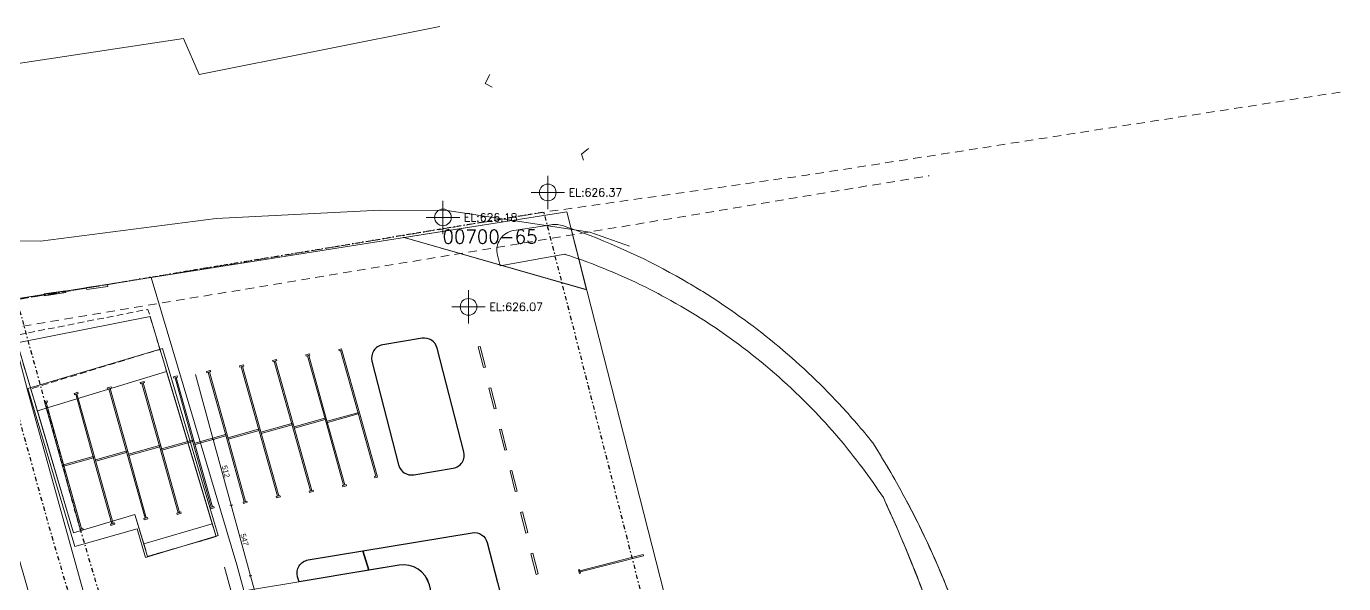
# Model space of a CAD drawing. Header units: metres. Extents: x 7516628 to 7516777, y 4692096 to 4692450.
# Drawn here: x 7516677.8 to 7516776.6, y 4692408 to 4692449.8 of the extents above; entities that cross this region are included whole.
import ezdxf

# ---------------------------------------------------------------- set-up
doc = ezdxf.new("R2010")
doc.units = ezdxf.units.M
for name, pattern in [('DASHED', [0.75, 0.5, -0.25]), ('Dashed Long', [1058.333302, 634.99999, -423.333311]), ('Dot & Dashed', [670.277762, 317.5, -176.388889, 0, -176.388874])]:
    doc.linetypes.add(name, pattern=pattern)
for name, color, linetype, lineweight in [('asfalt', 251, 'Continuous', 0), ('dtm label', 1, 'Continuous', 0), ('kati 0', 1, 'Continuous', 0), ('kati 1', 5, 'Continuous', 0), ('kati 1 terasat', 214, 'DASHED', 0), ('kati 3', 177, 'Continuous', 0), ('kati 3 terasa', 215, 'DASHED', 0), ('muri', 36, 'Continuous', 0), ('Ndarjet', 1, 'Continuous', 0), ('New_Dimensioning - General', 7, 'Continuous', 0), ('New_Dimensioning - General_Pen_No__1', 7, 'Continuous', 0), ('New_Dimensioning - General_Pen_No__142', 8, 'Continuous', 0), ('New_Dimensioning - General_Pen_No__161', 251, 'Continuous', 0), ('New_Drawing & Figure_Pen_No__164', 30, 'Continuous', 0), ('New_Drawing & Figure_Pen_No__44', 104, 'Continuous', 0), ('New_Drawing & Figure_Pen_No__58', 12, 'Continuous', 0), ('New_Drawing & Figure_Pen_No__75', 6, 'Continuous', 0), ('New_Structural - Bearing', 7, 'Continuous', 0), ('New_Structural - Bearing_Pen_No__1', 7, 'Continuous', 0), ('New_Structural - Bearing_Pen_No__150', 58, 'Continuous', 0), ('New_Structural - Bearing_Pen_No__184', 254, 'Continuous', 0), ('niveleta lartesite', 5, 'Continuous', 0), ('nr parcela', 7, 'Continuous', 0), ('parc-net-v2', 1, 'Continuous', 0), ('Parcela Baze', 7, 'Continuous', 0), ('projekt', 7, 'Continuous', 0), ('streha', 233, 'Continuous', 0)]:
    doc.layers.add(name, color=color, linetype=linetype, lineweight=lineweight)
doc.styles.add('GENERATED_STYLE_1', font='arial.ttf')
doc.styles.get("Standard").update_dxf_attribs({"font": 'simplex.shx'})
doc.dimstyles.new('GENERATED_STYLE__1', dxfattribs={"dimtxt": 400, "dimasz": 95, "dimexe": 0.18, "dimexo": 100000, "dimgap": 0, "dimtad": 1, "dimdec": 0, "dimlfac": 0.1, "dimzin": 0, "dimdsep": 46, "dimtxsty": 'GENERATED_STYLE_1', "dimblk": 'ARROWHEAD_2', "dimblk1": 'ARROWHEAD_2', "dimblk2": 'ARROWHEAD_2', "dimcen": 0.09, "dimclrd": 251, "dimclre": 251, "dimclrt": 7, "dimadec": 0, "dimazin": 0, "dimtfac": 1, "dimtdec": 4, "dimtmove": 0, "dimatfit": 3, "dimfxl": 1, "dimtolj": 1, "dimtzin": 0, "dimarcsym": 0})

# ---------------------------------------------------------------- blocks, each defined once
blk = doc.blocks.new('Slab_35', base_point=(-22076, 78576))
at = {"layer": 'New_Structural - Bearing_Pen_No__184', "color": 254, "linetype": 'Continuous', "lineweight": 0, "flags": 128}
blk.add_lwpolyline([(-22076, 78576), (-46304, 74555), (-45595, 72138), (-25760, 75431), (-17612, 45683), (-7877, 10142), (-11542, 9138), (-8829, -768), (-6017, -26230), (-4312, -41660), (379, -96771), (-19549, -98468), (-19555, -98392), (-19753, -98424), (-19722, -98794), (405, -97073), (412, -97157), (8023, -96506), (0, 0), (-2953, 11491), (-19643, 76446), (-19812, 77101, 0.388951)], format="xyb", close=True, dxfattribs=at)
blk = doc.blocks.new('Slab_346', base_point=(-3773, 79277))
at = {"layer": 'New_Structural - Bearing_Pen_No__1', "color": 7, "linetype": 'Continuous', "lineweight": 13, "flags": 128}
blk.add_lwpolyline([(-3773, 79277), (-8501, 78062), (-8526, 78159), (-3797, 79374)], close=True, dxfattribs=at)
blk = doc.blocks.new('Slab_347', base_point=(-8551, 78255))
at = {"layer": 'New_Structural - Bearing_Pen_No__1', "color": 7, "linetype": 'Continuous', "lineweight": 13, "flags": 128}
blk.add_lwpolyline([(-8551, 78255), (-8477, 77965), (-8573, 77940), (-8648, 78231)], close=True, dxfattribs=at)
blk = doc.blocks.new('Slab_348', base_point=(-47215, 86042))
at = {"layer": 'New_Structural - Bearing_Pen_No__1', "color": 7, "linetype": 'Continuous', "lineweight": 13, "flags": 128}
blk.add_lwpolyline([(-47215, 86042), (-48535, 90761), (-48631, 90734), (-47311, 86015)], close=True, dxfattribs=at)
blk = doc.blocks.new('Slab_349', base_point=(-48631, 90734))
at = {"layer": 'New_Structural - Bearing_Pen_No__1', "color": 7, "linetype": 'Continuous', "lineweight": 13, "flags": 128}
blk.add_lwpolyline([(-48631, 90734), (-48439, 90788), (-48466, 90884), (-48658, 90830)], close=True, dxfattribs=at)
blk = doc.blocks.new('Slab_350', base_point=(-45000, 86662))
at = {"layer": 'New_Structural - Bearing_Pen_No__1', "color": 7, "linetype": 'Continuous', "lineweight": 13, "flags": 128}
blk.add_lwpolyline([(-45000, 86662), (-46320, 91381), (-46224, 91408), (-44904, 86689)], close=True, dxfattribs=at)
blk = doc.blocks.new('Slab_351', base_point=(-46127, 91435))
at = {"layer": 'New_Structural - Bearing_Pen_No__1', "color": 7, "linetype": 'Continuous', "lineweight": 13, "flags": 128}
blk.add_lwpolyline([(-46127, 91435), (-46416, 91354), (-46443, 91450), (-46154, 91531)], close=True, dxfattribs=at)
blk = doc.blocks.new('Slab_352', base_point=(-42519, 87074))
at = {"layer": 'New_Structural - Bearing_Pen_No__1', "color": 7, "linetype": 'Continuous', "lineweight": 13, "flags": 128}
blk.add_lwpolyline([(-42519, 87074), (-43839, 91792), (-43743, 91819), (-42423, 87101)], close=True, dxfattribs=at)
blk = doc.blocks.new('Slab_353', base_point=(-43647, 91846))
at = {"layer": 'New_Structural - Bearing_Pen_No__1', "color": 7, "linetype": 'Continuous', "lineweight": 13, "flags": 128}
blk.add_lwpolyline([(-43647, 91846), (-43936, 91765), (-43963, 91862), (-43674, 91943)], close=True, dxfattribs=at)
blk = doc.blocks.new('Slab_354', base_point=(-40038, 87485))
at = {"layer": 'New_Structural - Bearing_Pen_No__1', "color": 7, "linetype": 'Continuous', "lineweight": 13, "flags": 128}
blk.add_lwpolyline([(-40038, 87485), (-41358, 92204), (-41262, 92231), (-39942, 87512)], close=True, dxfattribs=at)
blk = doc.blocks.new('Slab_355', base_point=(-41166, 92258))
at = {"layer": 'New_Structural - Bearing_Pen_No__1', "color": 7, "linetype": 'Continuous', "lineweight": 13, "flags": 128}
blk.add_lwpolyline([(-41166, 92258), (-41455, 92177), (-41482, 92274), (-41193, 92354)], close=True, dxfattribs=at)
blk = doc.blocks.new('Slab_356', base_point=(-37558, 87897))
at = {"layer": 'New_Structural - Bearing_Pen_No__1', "color": 7, "linetype": 'Continuous', "lineweight": 13, "flags": 128}
blk.add_lwpolyline([(-37558, 87897), (-38878, 92616), (-38781, 92643), (-37461, 87924)], close=True, dxfattribs=at)
blk = doc.blocks.new('Slab_357', base_point=(-38685, 92670))
at = {"layer": 'New_Structural - Bearing_Pen_No__1', "color": 7, "linetype": 'Continuous', "lineweight": 13, "flags": 128}
blk.add_lwpolyline([(-38685, 92670), (-38974, 92589), (-39001, 92685), (-38712, 92766)], close=True, dxfattribs=at)
blk = doc.blocks.new('Slab_358', base_point=(-35077, 88309))
at = {"layer": 'New_Structural - Bearing_Pen_No__1', "color": 7, "linetype": 'Continuous', "lineweight": 13, "flags": 128}
blk.add_lwpolyline([(-35077, 88309), (-36397, 93028), (-36301, 93055), (-34980, 88336)], close=True, dxfattribs=at)
blk = doc.blocks.new('Slab_359', base_point=(-36204, 93082))
at = {"layer": 'New_Structural - Bearing_Pen_No__1', "color": 7, "linetype": 'Continuous', "lineweight": 13, "flags": 128}
blk.add_lwpolyline([(-36204, 93082), (-36493, 93001), (-36520, 93097), (-36231, 93178)], close=True, dxfattribs=at)
blk = doc.blocks.new('Slab_360', base_point=(-32596, 88721))
at = {"layer": 'New_Structural - Bearing_Pen_No__1', "color": 7, "linetype": 'Continuous', "lineweight": 13, "flags": 128}
blk.add_lwpolyline([(-32596, 88721), (-33916, 93440), (-33820, 93467), (-32500, 88748)], close=True, dxfattribs=at)
blk = doc.blocks.new('Slab_361', base_point=(-33724, 93494))
at = {"layer": 'New_Structural - Bearing_Pen_No__1', "color": 7, "linetype": 'Continuous', "lineweight": 13, "flags": 128}
blk.add_lwpolyline([(-33724, 93494), (-34012, 93413), (-34039, 93509), (-33750, 93590)], close=True, dxfattribs=at)
blk = doc.blocks.new('Slab_362', base_point=(-30115, 89133))
at = {"layer": 'New_Structural - Bearing_Pen_No__1', "color": 7, "linetype": 'Continuous', "lineweight": 13, "flags": 128}
blk.add_lwpolyline([(-30115, 89133), (-31435, 93851), (-31339, 93878), (-30019, 89160)], close=True, dxfattribs=at)
blk = doc.blocks.new('Slab_363', base_point=(-31243, 93905))
at = {"layer": 'New_Structural - Bearing_Pen_No__1', "color": 7, "linetype": 'Continuous', "lineweight": 13, "flags": 128}
blk.add_lwpolyline([(-31243, 93905), (-31532, 93825), (-31559, 93921), (-31270, 94002)], close=True, dxfattribs=at)
blk = doc.blocks.new('Slab_364', base_point=(-27634, 89544))
at = {"layer": 'New_Structural - Bearing_Pen_No__1', "color": 7, "linetype": 'Continuous', "lineweight": 13, "flags": 128}
blk.add_lwpolyline([(-27634, 89544), (-28955, 94263), (-28858, 94290), (-27538, 89571)], close=True, dxfattribs=at)
blk = doc.blocks.new('Slab_365', base_point=(-28762, 94317))
at = {"layer": 'New_Structural - Bearing_Pen_No__1', "color": 7, "linetype": 'Continuous', "lineweight": 13, "flags": 128}
blk.add_lwpolyline([(-28762, 94317), (-29051, 94236), (-29078, 94333), (-28789, 94413)], close=True, dxfattribs=at)
blk = doc.blocks.new('Slab_366', base_point=(-25154, 89956))
at = {"layer": 'New_Structural - Bearing_Pen_No__1', "color": 7, "linetype": 'Continuous', "lineweight": 13, "flags": 128}
blk.add_lwpolyline([(-25154, 89956), (-26474, 94675), (-26377, 94702), (-25057, 89983)], close=True, dxfattribs=at)
blk = doc.blocks.new('Slab_367', base_point=(-26377, 94702))
at = {"layer": 'New_Structural - Bearing_Pen_No__1', "color": 7, "linetype": 'Continuous', "lineweight": 13, "flags": 128}
blk.add_lwpolyline([(-26377, 94702), (-26570, 94648), (-26597, 94744), (-26404, 94798)], close=True, dxfattribs=at)
blk = doc.blocks.new('Slab_368', base_point=(-47215, 86042))
at = {"layer": 'New_Structural - Bearing_Pen_No__1', "color": 7, "linetype": 'Continuous', "lineweight": 13, "flags": 128}
blk.add_lwpolyline([(-47215, 86042), (-45895, 81323), (-45991, 81296), (-47311, 86015)], close=True, dxfattribs=at)
blk = doc.blocks.new('Slab_369', base_point=(-45991, 81296))
at = {"layer": 'New_Structural - Bearing_Pen_No__1', "color": 7, "linetype": 'Continuous', "lineweight": 13, "flags": 128}
blk.add_lwpolyline([(-45991, 81296), (-45798, 81350), (-45772, 81254), (-45964, 81200)], close=True, dxfattribs=at)
blk = doc.blocks.new('Slab_370', base_point=(-45000, 86662))
at = {"layer": 'New_Structural - Bearing_Pen_No__1', "color": 7, "linetype": 'Continuous', "lineweight": 13, "flags": 128}
blk.add_lwpolyline([(-45000, 86662), (-43607, 81681), (-43510, 81708), (-44904, 86689)], close=True, dxfattribs=at)
blk = doc.blocks.new('Slab_371', base_point=(-43414, 81735))
at = {"layer": 'New_Structural - Bearing_Pen_No__1', "color": 7, "linetype": 'Continuous', "lineweight": 13, "flags": 128}
blk.add_lwpolyline([(-43414, 81735), (-43703, 81654), (-43676, 81558), (-43387, 81639)], close=True, dxfattribs=at)
blk = doc.blocks.new('Slab_372', base_point=(-42519, 87074))
at = {"layer": 'New_Structural - Bearing_Pen_No__1', "color": 7, "linetype": 'Continuous', "lineweight": 13, "flags": 128}
blk.add_lwpolyline([(-42519, 87074), (-41126, 82093), (-41030, 82120), (-42423, 87101)], close=True, dxfattribs=at)
blk = doc.blocks.new('Slab_373', base_point=(-40933, 82147))
at = {"layer": 'New_Structural - Bearing_Pen_No__1', "color": 7, "linetype": 'Continuous', "lineweight": 13, "flags": 128}
blk.add_lwpolyline([(-40933, 82147), (-41222, 82066), (-41195, 81970), (-40906, 82051)], close=True, dxfattribs=at)
blk = doc.blocks.new('Slab_374', base_point=(-40038, 87485))
at = {"layer": 'New_Structural - Bearing_Pen_No__1', "color": 7, "linetype": 'Continuous', "lineweight": 13, "flags": 128}
blk.add_lwpolyline([(-40038, 87485), (-38645, 82505), (-38549, 82532), (-39942, 87512)], close=True, dxfattribs=at)
blk = doc.blocks.new('Slab_375', base_point=(-38452, 82559))
at = {"layer": 'New_Structural - Bearing_Pen_No__1', "color": 7, "linetype": 'Continuous', "lineweight": 13, "flags": 128}
blk.add_lwpolyline([(-38452, 82559), (-38741, 82478), (-38714, 82382), (-38425, 82462)], close=True, dxfattribs=at)
blk = doc.blocks.new('Slab_376', base_point=(-37558, 87897))
at = {"layer": 'New_Structural - Bearing_Pen_No__1', "color": 7, "linetype": 'Continuous', "lineweight": 13, "flags": 128}
blk.add_lwpolyline([(-37558, 87897), (-36164, 82917), (-36068, 82944), (-37461, 87924)], close=True, dxfattribs=at)
blk = doc.blocks.new('Slab_377', base_point=(-35972, 82971))
at = {"layer": 'New_Structural - Bearing_Pen_No__1', "color": 7, "linetype": 'Continuous', "lineweight": 13, "flags": 128}
blk.add_lwpolyline([(-35972, 82971), (-36261, 82890), (-36234, 82793), (-35945, 82874)], close=True, dxfattribs=at)
blk = doc.blocks.new('Slab_378', base_point=(-35077, 88309))
at = {"layer": 'New_Structural - Bearing_Pen_No__1', "color": 7, "linetype": 'Continuous', "lineweight": 13, "flags": 128}
blk.add_lwpolyline([(-35077, 88309), (-33683, 83328), (-33587, 83355), (-34980, 88336)], close=True, dxfattribs=at)
blk = doc.blocks.new('Slab_379', base_point=(-33491, 83382))
at = {"layer": 'New_Structural - Bearing_Pen_No__1', "color": 7, "linetype": 'Continuous', "lineweight": 13, "flags": 128}
blk.add_lwpolyline([(-33491, 83382), (-33780, 83302), (-33753, 83205), (-33464, 83286)], close=True, dxfattribs=at)
blk = doc.blocks.new('Slab_380', base_point=(-32596, 88721))
at = {"layer": 'New_Structural - Bearing_Pen_No__1', "color": 7, "linetype": 'Continuous', "lineweight": 13, "flags": 128}
blk.add_lwpolyline([(-32596, 88721), (-31203, 83740), (-31106, 83767), (-32500, 88748)], close=True, dxfattribs=at)
blk = doc.blocks.new('Slab_381', base_point=(-31010, 83794))
at = {"layer": 'New_Structural - Bearing_Pen_No__1', "color": 7, "linetype": 'Continuous', "lineweight": 13, "flags": 128}
blk.add_lwpolyline([(-31010, 83794), (-31299, 83713), (-31272, 83617), (-30983, 83698)], close=True, dxfattribs=at)
blk = doc.blocks.new('Slab_382', base_point=(-30115, 89133))
at = {"layer": 'New_Structural - Bearing_Pen_No__1', "color": 7, "linetype": 'Continuous', "lineweight": 13, "flags": 128}
blk.add_lwpolyline([(-30115, 89133), (-28722, 84152), (-28626, 84179), (-30019, 89160)], close=True, dxfattribs=at)
blk = doc.blocks.new('Slab_383', base_point=(-28529, 84206))
at = {"layer": 'New_Structural - Bearing_Pen_No__1', "color": 7, "linetype": 'Continuous', "lineweight": 13, "flags": 128}
blk.add_lwpolyline([(-28529, 84206), (-28818, 84125), (-28791, 84029), (-28502, 84110)], close=True, dxfattribs=at)
blk = doc.blocks.new('Slab_384', base_point=(-27634, 89544))
at = {"layer": 'New_Structural - Bearing_Pen_No__1', "color": 7, "linetype": 'Continuous', "lineweight": 13, "flags": 128}
blk.add_lwpolyline([(-27634, 89544), (-26241, 84564), (-26145, 84591), (-27538, 89571)], close=True, dxfattribs=at)
blk = doc.blocks.new('Slab_385', base_point=(-26049, 84618))
at = {"layer": 'New_Structural - Bearing_Pen_No__1', "color": 7, "linetype": 'Continuous', "lineweight": 13, "flags": 128}
blk.add_lwpolyline([(-26049, 84618), (-26337, 84537), (-26310, 84441), (-26022, 84521)], close=True, dxfattribs=at)
blk = doc.blocks.new('Slab_386', base_point=(-25154, 89956))
at = {"layer": 'New_Structural - Bearing_Pen_No__1', "color": 7, "linetype": 'Continuous', "lineweight": 13, "flags": 128}
blk.add_lwpolyline([(-25154, 89956), (-23834, 85237), (-23737, 85264), (-25057, 89983)], close=True, dxfattribs=at)
blk = doc.blocks.new('Slab_387', base_point=(-23737, 85264))
at = {"layer": 'New_Structural - Bearing_Pen_No__1', "color": 7, "linetype": 'Continuous', "lineweight": 13, "flags": 128}
blk.add_lwpolyline([(-23737, 85264), (-23930, 85210), (-23903, 85114), (-23710, 85168)], close=True, dxfattribs=at)
blk = doc.blocks.new('Slab_388', base_point=(-25140, 89908))
at = {"layer": 'New_Structural - Bearing_Pen_No__1', "color": 7, "linetype": 'Continuous', "lineweight": 13, "flags": 128}
blk.add_lwpolyline([(-25140, 89908), (-27451, 89261), (-27478, 89358), (-25167, 90004)], close=True, dxfattribs=at)
blk = doc.blocks.new('Slab_389', base_point=(-27621, 89496))
at = {"layer": 'New_Structural - Bearing_Pen_No__1', "color": 7, "linetype": 'Continuous', "lineweight": 13, "flags": 128}
blk.add_lwpolyline([(-27621, 89496), (-29932, 88850), (-29959, 88946), (-27648, 89593)], close=True, dxfattribs=at)
blk = doc.blocks.new('Slab_390', base_point=(-30102, 89084))
at = {"layer": 'New_Structural - Bearing_Pen_No__1', "color": 7, "linetype": 'Continuous', "lineweight": 13, "flags": 128}
blk.add_lwpolyline([(-30102, 89084), (-32413, 88438), (-32440, 88534), (-30129, 89181)], close=True, dxfattribs=at)
blk = doc.blocks.new('Slab_391', base_point=(-32583, 88673))
at = {"layer": 'New_Structural - Bearing_Pen_No__1', "color": 7, "linetype": 'Continuous', "lineweight": 13, "flags": 128}
blk.add_lwpolyline([(-32583, 88673), (-34894, 88026), (-34921, 88122), (-32609, 88769)], close=True, dxfattribs=at)
blk = doc.blocks.new('Slab_392', base_point=(-35063, 88261))
at = {"layer": 'New_Structural - Bearing_Pen_No__1', "color": 7, "linetype": 'Continuous', "lineweight": 13, "flags": 128}
blk.add_lwpolyline([(-35063, 88261), (-37375, 87614), (-37402, 87711), (-35090, 88357)], close=True, dxfattribs=at)
blk = doc.blocks.new('Slab_393', base_point=(-37544, 87849))
at = {"layer": 'New_Structural - Bearing_Pen_No__1', "color": 7, "linetype": 'Continuous', "lineweight": 13, "flags": 128}
blk.add_lwpolyline([(-37544, 87849), (-39855, 87202), (-39882, 87299), (-37571, 87945)], close=True, dxfattribs=at)
blk = doc.blocks.new('Slab_394', base_point=(-40025, 87437))
at = {"layer": 'New_Structural - Bearing_Pen_No__1', "color": 7, "linetype": 'Continuous', "lineweight": 13, "flags": 128}
blk.add_lwpolyline([(-40025, 87437), (-42336, 86791), (-42363, 86887), (-40052, 87534)], close=True, dxfattribs=at)
blk = doc.blocks.new('Slab_395', base_point=(-42506, 87025))
at = {"layer": 'New_Structural - Bearing_Pen_No__1', "color": 7, "linetype": 'Continuous', "lineweight": 13, "flags": 128}
blk.add_lwpolyline([(-42506, 87025), (-44817, 86379), (-44844, 86475), (-42533, 87122)], close=True, dxfattribs=at)
blk = doc.blocks.new('Slab_396', base_point=(-44986, 86614))
at = {"layer": 'New_Structural - Bearing_Pen_No__1', "color": 7, "linetype": 'Continuous', "lineweight": 13, "flags": 128}
blk.add_lwpolyline([(-44986, 86614), (-47298, 85967), (-47325, 86063), (-45013, 86710)], close=True, dxfattribs=at)
blk = doc.blocks.new('Slab_398', base_point=(-13479, 103667))
at = {"layer": 'New_Structural - Bearing_Pen_No__184', "color": 254, "linetype": 'Continuous', "lineweight": 0, "flags": 128}
blk.add_lwpolyline([(-13479, 103667, 0.444215), (-14707, 101810), (-14506, 101027), (-9666, 101887, -0.000196), (-9632, 101876, -0.03788), (-3265, 99236, -0.007275), (-2091, 98620, -0.075919), (8864, 90301, -0.032047), (12647, 85861, -0.014935), (14210, 83634, -0.003892), (14874, 82176, -0.042266), (20580, 65779), (25579, 37511, 0.078755), (24210, 21575), (28816, -5980), (29782, -5819), (25246, 21319, -0.080284), (26691, 37555), (21655, 68683, 0.055454), (16448, 82437, 0.015954), (14397, 86151, 0.007004), (13422, 87739, 0.019059), (10918, 90642, 0.066254), (670, 99078, 0.006109), (-381, 99714, 0.043487), (-8265, 103474, 0.006935), (-9753, 104004, 0.120106), (-10697, 104088)], format="xyb", close=True, dxfattribs=at)
blk = doc.blocks.new('Slab_400', base_point=(-20987, 85346))
at = {"layer": 'New_Structural - Bearing_Pen_No__150', "color": 58, "linetype": 'Continuous', "lineweight": 25, "flags": 128}
blk.add_lwpolyline([(-20987, 85346), (-18035, 85836, 0.439936), (-17231, 87072), (-19229, 94849, 0.388951), (-20361, 95587), (-23313, 95097, 0.439936), (-24118, 93862), (-22120, 86084, 0.388951)], format="xyb", close=True, dxfattribs=at)
blk = doc.blocks.new('Slab_752', base_point=(-48655, 98772))
at = {"layer": 'New_Structural - Bearing_Pen_No__1', "color": 7, "linetype": 'Continuous', "lineweight": 13, "flags": 128}
blk.add_lwpolyline([(-48655, 98772), (-47072, 99004), (-47094, 99152), (-48677, 98921)], close=True, dxfattribs=at)
blk = doc.blocks.new('Slab_753', base_point=(-45489, 99235))
at = {"layer": 'New_Structural - Bearing_Pen_No__1', "color": 7, "linetype": 'Continuous', "lineweight": 13, "flags": 128}
blk.add_lwpolyline([(-45489, 99235), (-43906, 99466), (-43928, 99614), (-45511, 99383)], close=True, dxfattribs=at)
blk = doc.blocks.new('Slab_811', base_point=(-12437, 81020))
at = {"layer": 'New_Structural - Bearing_Pen_No__1', "color": 7, "linetype": 'Continuous', "lineweight": 13, "flags": 128}
blk.add_lwpolyline([(-12437, 81020), (-12833, 82570), (-12978, 82533), (-12582, 80983)], close=True, dxfattribs=at)
blk = doc.blocks.new('Slab_812', base_point=(-13230, 84120))
at = {"layer": 'New_Structural - Bearing_Pen_No__1', "color": 7, "linetype": 'Continuous', "lineweight": 13, "flags": 128}
blk.add_lwpolyline([(-13230, 84120), (-13626, 85670), (-13771, 85633), (-13375, 84083)], close=True, dxfattribs=at)
blk = doc.blocks.new('Slab_813', base_point=(-14023, 87220))
at = {"layer": 'New_Structural - Bearing_Pen_No__1', "color": 7, "linetype": 'Continuous', "lineweight": 13, "flags": 128}
blk.add_lwpolyline([(-14023, 87220), (-14419, 88771), (-14564, 88733), (-14168, 87183)], close=True, dxfattribs=at)
blk = doc.blocks.new('Slab_814', base_point=(-14816, 90321))
at = {"layer": 'New_Structural - Bearing_Pen_No__1', "color": 7, "linetype": 'Continuous', "lineweight": 13, "flags": 128}
blk.add_lwpolyline([(-14816, 90321), (-15212, 91871), (-15357, 91834), (-14961, 90283)], close=True, dxfattribs=at)
blk = doc.blocks.new('Slab_815', base_point=(-15609, 93421))
at = {"layer": 'New_Structural - Bearing_Pen_No__1', "color": 7, "linetype": 'Continuous', "lineweight": 13, "flags": 128}
blk.add_lwpolyline([(-15609, 93421), (-16005, 94971), (-16150, 94934), (-15754, 93384)], close=True, dxfattribs=at)
blk = doc.blocks.new('Slab_820', base_point=(-11671, 77913))
at = {"layer": 'New_Structural - Bearing_Pen_No__1', "color": 7, "linetype": 'Continuous', "lineweight": 13, "flags": 128}
blk.add_lwpolyline([(-11671, 77913), (-12067, 79463), (-12213, 79426), (-11816, 77876)], close=True, dxfattribs=at)
blk = doc.blocks.new('Slab_841', base_point=(-16614, 81004))
at = {"layer": 'New_Structural - Bearing_Pen_No__150', "color": 58, "linetype": 'Continuous', "lineweight": 25, "flags": 128}
blk.add_lwpolyline([(-16614, 81004, -0.388951), (-15482, 80266), (-14711, 77265), (-14412, 76103), (-14509, 76078), (-14484, 75981), (-19212, 74766), (-19643, 76446), (-19812, 77101, 0.388951), (-22076, 78576), (-24341, 78201), (-24791, 79646)], format="xyb", close=True, dxfattribs=at)
blk = doc.blocks.new('Slab_842', base_point=(-24791, 79646))
at = {"layer": 'New_Structural - Bearing_Pen_No__150', "color": 58, "linetype": 'Continuous', "lineweight": 25, "flags": 128}
blk.add_lwpolyline([(-24791, 79646), (-24341, 78201), (-29579, 77331), (-29687, 77698, -0.450065), (-28891, 78966)], format="xyb", close=True, dxfattribs=at)
blk = doc.blocks.new('*D748')
at = {"layer": 'New_Dimensioning - General_Pen_No__142', "color": 8, "linetype": 'Continuous', "lineweight": 13}
for p, q in [((-32351, 74366), (-32212, 74330)), ((-32285, 74124), (-32145, 74088))]:
    blk.add_line(p, q, dxfattribs=at)
at = {"layer": 'New_Dimensioning - General_Pen_No__161', "color": 251, "linetype": 'Continuous', "lineweight": 13}
for p, q in [((-32282, 74348), (-33221, 77780)), ((-32191, 74373), (-32372, 74323)), ((-32125, 74131), (-32306, 74081)), ((-32215, 74106), (-32282, 74348))]:
    blk.add_line(p, q, dxfattribs=at)
blk = doc.blocks.new('ARROWHEAD_2')
at = {"color": 0, "linetype": 'Continuous', "lineweight": 0}
for p, q in [((0, 0), (-1, 0)), ((-0.4, -0.7), (0.4, 0.7))]:
    blk.add_line(p, q, dxfattribs=at)
blk = doc.blocks.new('*D749')
at = {"layer": 'New_Dimensioning - General_Pen_No__142', "color": 8, "linetype": 'Continuous', "lineweight": 13}
for p, q in [((-33291, 77798), (-33152, 77761)), ((-32351, 74366), (-32212, 74330))]:
    blk.add_line(p, q, dxfattribs=at)
at = {"layer": 'New_Dimensioning - General_Pen_No__161', "color": 251, "linetype": 'Continuous', "lineweight": 13}
for p, q in [((-33221, 77780), (-34668, 83060)), ((-33131, 77804), (-33312, 77755)), ((-32282, 74348), (-33221, 77780))]:
    blk.add_line(p, q, dxfattribs=at)
at = {"layer": 'New_Dimensioning - General_Pen_No__1', "color": 7, "lineweight": 13, "insert": (-32795, 76526), "char_height": 400, "attachment_point": 7, "rotation": 285.31779, "style": 'GENERATED_STYLE_1'}
blk.add_mtext('\\A1;356', dxfattribs=at)
blk = doc.blocks.new('*D750')
at = {"layer": 'New_Dimensioning - General_Pen_No__142', "color": 8, "linetype": 'Continuous', "lineweight": 13}
for p, q in [((-34738, 83078), (-34598, 83042)), ((-33291, 77798), (-33152, 77761))]:
    blk.add_line(p, q, dxfattribs=at)
at = {"layer": 'New_Dimensioning - General_Pen_No__161', "color": 251, "linetype": 'Continuous', "lineweight": 13}
for p, q in [((-34668, 83060), (-36020, 87999)), ((-34577, 83085), (-34758, 83035)), ((-33221, 77780), (-34668, 83060))]:
    blk.add_line(p, q, dxfattribs=at)
at = {"layer": 'New_Dimensioning - General_Pen_No__1', "color": 7, "lineweight": 13, "insert": (-33988, 80882), "char_height": 400, "attachment_point": 7, "rotation": 285.31779, "style": 'GENERATED_STYLE_1'}
blk.add_mtext('\\A1;547', dxfattribs=at)
blk = doc.blocks.new('*D751')
at = {"layer": 'New_Dimensioning - General_Pen_No__142', "color": 8, "linetype": 'Continuous', "lineweight": 13}
for p, q in [((-36090, 88017), (-35951, 87980)), ((-34738, 83078), (-34598, 83042))]:
    blk.add_line(p, q, dxfattribs=at)
at = {"layer": 'New_Dimensioning - General_Pen_No__161', "color": 251, "linetype": 'Continuous', "lineweight": 13}
for p, q in [((-36020, 87999), (-37354, 92869)), ((-35930, 88023), (-36111, 87974)), ((-34668, 83060), (-36020, 87999))]:
    blk.add_line(p, q, dxfattribs=at)
at = {"layer": 'New_Dimensioning - General_Pen_No__1', "color": 7, "lineweight": 13, "insert": (-35388, 85992), "char_height": 400, "attachment_point": 7, "rotation": 285.31779, "style": 'GENERATED_STYLE_1'}
blk.add_mtext('\\A1;512', dxfattribs=at)
blk = doc.blocks.new('A$C11597C86')
at = {"layer": 'New_Drawing & Figure_Pen_No__164', "color": 30, "linetype": 'Dashed Long', "lineweight": 13, "flags": 128}
blk.add_lwpolyline([(26469.9, 94948.1), (68551.8, 101645.5), (71029.6, 102087.9), (114816.7, 109356.5), (134370.2, 112110.1), (160418.4, 116170.2), (174748.8, 118402.3)], dxfattribs=at)
at = {"layer": 'New_Drawing & Figure_Pen_No__44', "color": 104, "linetype": 'Dashed Long', "lineweight": 18, "flags": 128}
blk.add_lwpolyline([(33025.3, 93241.4), (71374, 100088.7), (143676.9, 112090.8)], dxfattribs=at)
at = {"layer": 'New_Drawing & Figure_Pen_No__58', "color": 12, "linetype": 'Dot & Dashed', "lineweight": 25, "flags": 128}
blk.add_lwpolyline([(161005.8, -220534.1), (148309.8, -77908), (141260.7, 6886.8), (128599.3, 55612.9), (128534.2, 55593), (114816.7, 109356.5), (71029.6, 102087.9), (68551.8, 101645.5), (73236, 84668.8), (85462, 42989.5), (97305.9, -251.6), (101619.7, -39309.5), (117916.4, -230737.2)], close=True, dxfattribs=at)
for points in [[(72989.7, 102870), (74867.2, 96065.5), (77664, 85929), (80443.1, 76454.8)], [(75106.9, 103454.2), (76984.4, 96649.6), (79776.4, 86530.2), (82393.3, 77609.4)]]:
    blk.add_lwpolyline(points, dxfattribs=at)
at = {"layer": 'New_Drawing & Figure_Pen_No__75', "color": 6, "linetype": 'Continuous', "lineweight": 20}
for centre, radius, start, end in [((83271.2, 56475.3), 66507.1, 14.386067, 32.343218), ((46948.5, 44601.7), 102878.2, 14.347536, 24.920364)]:
    blk.add_arc(centre, radius, start, end, dxfattribs=at)
at = {"layer": 'New_Structural - Bearing', "color": 254, "linetype": 'Continuous', "lineweight": 0}
for name, p in [('Slab_398', (112559.3, 107983.5)), ('Slab_35', (103961.8, 82893.1))]:
    blk.add_blockref(name, p, dxfattribs=at)
at = {"layer": 'New_Structural - Bearing', "color": 7, "linetype": 'Continuous', "lineweight": 13}
for name, p in [('Slab_753', (80548.8, 103551.3)), ('Slab_752', (77382.4, 103089)), ('Slab_367', (99660.4, 99018.6)), ('Slab_366', (100884.2, 94272.8)), ('Slab_815', (110429.3, 97737.4)), ('Slab_361', (92314.4, 97810.1)), ('Slab_360', (93441.9, 93037.4)), ('Slab_363', (94795.1, 98221.9)), ('Slab_362', (95922.7, 93449.2)), ('Slab_365', (97275.9, 98633.7)), ('Slab_364', (98403.4, 93861)), ('Slab_357', (87352.8, 96986.5)), ('Slab_356', (88480.3, 92213.8)), ('Slab_359', (89833.6, 97398.3)), ('Slab_358', (90961.1, 92625.6)), ('Slab_351', (79910.5, 95751.1)), ('Slab_353', (82391.2, 96162.9)), ('Slab_352', (83518.7, 91390.2)), ('Slab_355', (84872, 96574.7)), ('Slab_354', (85999.5, 91802)), ('Slab_814', (111222.3, 94637.2)), ('Slab_349', (77406.6, 95050.6)), ('Slab_348', (78823, 90358.7)), ('Slab_350', (81038, 90978.4)), ('Slab_389', (98416.9, 93812.9)), ('Slab_384', (98403.4, 93861)), ('Slab_388', (100897.7, 94224.7)), ('Slab_386', (100884.2, 94272.8)), ('Slab_391', (93455.3, 92989.2)), ('Slab_380', (93441.9, 93037.4)), ('Slab_390', (95936.1, 93401.1)), ('Slab_382', (95922.7, 93449.2)), ('Slab_813', (112015.3, 91537)), ('Slab_394', (86013, 91753.8)), ('Slab_374', (85999.5, 91802)), ('Slab_393', (88493.8, 92165.6)), ('Slab_376', (88480.3, 92213.8)), ('Slab_392', (90974.6, 92577.4)), ('Slab_378', (90961.1, 92625.6)), ('Slab_396', (81051.4, 90930.2)), ('Slab_370', (81038, 90978.4)), ('Slab_395', (83532.2, 91342)), ('Slab_372', (83518.7, 91390.2)), ('Slab_368', (78823, 90358.7)), ('Slab_812', (112808.3, 88436.9)), ('Slab_385', (99989.4, 88934.3)), ('Slab_387', (102300.6, 89580.9)), ('Slab_381', (95027.8, 88110.7)), ('Slab_383', (97508.6, 88522.5)), ('Slab_377', (90066.3, 87287.1)), ('Slab_379', (92547, 87698.9)), ('Slab_811', (113601.3, 85336.7)), ('Slab_371', (82623.9, 86051.7)), ('Slab_373', (85104.7, 86463.5)), ('Slab_375', (87585.5, 86875.3)), ('Slab_369', (80046.8, 85613)), ('Slab_820', (114367, 82229.5)), ('Slab_346', (122265.3, 83593.4)), ('Slab_347', (117486.7, 82572))]:
    blk.add_blockref(name, p, dxfattribs=at)
at = {"layer": 'New_Structural - Bearing', "color": 58, "linetype": 'Continuous', "lineweight": 25}
for name, p in [('Slab_400', (105050.5, 89662.8)), ('Slab_841', (109423.7, 85320.3)), ('Slab_842', (101247, 83963))]:
    blk.add_blockref(name, p, dxfattribs=at)
at = {"layer": 'New_Dimensioning - General', "color": 251, "linetype": 'Continuous', "lineweight": 13}
for base, p1, p2, picture, middle in [((90017.4, 92315.3), (92547, 87698.9), (90974.6, 92577.4), '*D751', (90963.6, 89920.9)), ((91370.1, 87376.6), (97146.8, 83282.3), (92547, 87698.9), '*D750', (92363.1, 84811.4)), ((92816.4, 82096.2), (93758.5, 78665.1), (97146.8, 83282.3), '*D749', (93556.2, 80455.3)), ((93756.4, 78664.6), (93822.7, 78422.4), (93758.5, 78665.1), '*D748', (94182.7, 78167.9))]:
    dim = blk.add_linear_dim(base=base, p1=p1, p2=p2, angle=105.317793, dimstyle='GENERATED_STYLE__1', dxfattribs=at)
    dim.commit()
    dim.dimension.update_dxf_attribs({"geometry": picture, "text_midpoint": middle, "dimtype": 128, "text_rotation": 285.317793, "insert": (126037.9, 4316.6)})

msp = doc.modelspace()

# ---------------------------------------------------------------- block references
at = {"layer": 'projekt', "xscale": 0.001, "yscale": 0.001, "zscale": 0.001}
msp.add_blockref('A$C11597C86', (7516601.811, 4692326.488), dxfattribs=at)

# ---------------------------------------------------------------- next in the draw order: linework, layer by layer
at = {"layer": 'asfalt'}
for points in [[(7516654.626, 4692443.53, 625.429), (7516667.439, 4692445.511, 625.696), (7516689.601, 4692448.855, 626.022), (7516690.771, 4692446.157, 626.112), (7516708.821, 4692449.775, 626.495)], [(7516712.573, 4692446.158, 626.454), (7516712.228, 4692445.48, 626.455), (7516712.737, 4692445.206, 626.442)], [(7516719.961, 4692440.621, 626.527), (7516719.435, 4692440.198, 626.514), (7516719.597, 4692439.75, 626.507)], [(7516723.03, 4692433.305, 626.45), (7516720.06, 4692434.337, 626.387), (7516709.364, 4692435.969, 626.187), (7516704.313, 4692435.984, 626.147), (7516692.065, 4692435.357, 625.89), (7516678.893, 4692433.661, 625.687), (7516665.611, 4692433.765, 625.619), (7516658.559, 4692433.964, 625.502), (7516658.894, 4692429.081, 625.487)]]:
    msp.add_polyline3d(points, dxfattribs=at)
at = {"layer": 'dtm label', "color": 1, "linetype": 'Continuous', "lineweight": 0}
for p, q in [((7516716.913, 4692436.07, 626.365), (7516716.913, 4692438.57, 626.365)), ((7516715.663, 4692437.32, 626.365), (7516718.163, 4692437.32, 626.365))]:
    msp.add_line(p, q, dxfattribs=at)
msp.add_circle((7516716.913, 4692437.32, 626.365), 0.625, dxfattribs=at)
at = {"layer": 'kati 0', "color": 7, "flags": 128}
msp.add_lwpolyline([(7516685.967, 4692413.184), (7516681.372, 4692411.806), (7516677.137, 4692426.038), (7516687.105, 4692428.011), (7516692.052, 4692411.517), (7516686.914, 4692410.037), (7516685.967, 4692413.184)], dxfattribs=at)
at = {"layer": 'kati 1', "flags": 128}
msp.add_lwpolyline([(7516685.967, 4692413.184), (7516686.914, 4692410.037), (7516692.052, 4692411.517), (7516688.34, 4692423.892), (7516678.655, 4692420.937), (7516681.372, 4692411.806)], close=True, dxfattribs=at)
at = {"layer": 'kati 1 terasat', "flags": 128}
msp.add_lwpolyline([(7516688.34, 4692423.892), (7516686.941, 4692428.557), (7516676.97, 4692426.599), (7516678.655, 4692420.937)], dxfattribs=at)
at = {"layer": 'kati 3', "flags": 128}
msp.add_lwpolyline([(7516691.767, 4692412.466), (7516688.34, 4692423.892), (7516678.655, 4692420.937), (7516681.372, 4692411.806), (7516685.967, 4692413.184), (7516686.629, 4692410.986), (7516691.767, 4692412.466)], dxfattribs=at)
at = {"layer": 'kati 3 terasa', "flags": 128}
for points in [[(7516688.34, 4692423.892), (7516687.841, 4692425.556), (7516678.159, 4692422.602), (7516678.655, 4692420.937)], [(7516692.052, 4692411.517), (7516691.767, 4692412.466)], [(7516686.629, 4692410.986), (7516686.914, 4692410.037)], [(7516686.914, 4692410.037), (7516692.052, 4692411.517)]]:
    msp.add_lwpolyline(points, dxfattribs=at)
at = {"layer": 'muri', "flags": 128}
for points, elevation in [([(7516688.162, 4692385.487), (7516681.749, 4692408.701)], 626.013), ([(7516702.894, 4692371.953), (7516692.674, 4692409.225)], 626.026)]:
    msp.add_lwpolyline(points, dxfattribs=dict(at, elevation=elevation))
at = {"layer": 'Ndarjet', "elevation": 626.2, "flags": 128}
msp.add_lwpolyline([(7516687.175, 4692430.941), (7516693.609, 4692409.403), (7516703.138, 4692374.468)], dxfattribs=at)
at = {"layer": 'niveleta lartesite', "color": 5, "linetype": 'Continuous', "lineweight": 0}
for p, q in [((7516709.056, 4692434.2, 626.18), (7516709.056, 4692436.7, 626.18)), ((7516707.806, 4692435.45, 626.18), (7516710.306, 4692435.45, 626.18)), ((7516710.968, 4692427.493, 626.074), (7516710.968, 4692429.993, 626.074)), ((7516709.718, 4692428.743, 626.074), (7516712.218, 4692428.743, 626.074))]:
    msp.add_line(p, q, dxfattribs=at)
for centre in [(7516709.056, 4692435.45, 626.18), (7516710.968, 4692428.743, 626.074)]:
    msp.add_circle(centre, 0.625, dxfattribs=at)
at = {"layer": 'parc-net-v2', "flags": 128}
for points in [[(7516706.08, 4692433.956), (7516719.782, 4692430.036)], [(7516676.161, 4692429.204), (7516677.914, 4692422.496), (7516680.661, 4692412.585), (7516681.749, 4692408.701), (7516688.162, 4692385.487), (7516692.838, 4692368.981), (7516694.953, 4692361.797), (7516696.92, 4692353.097), (7516699.873, 4692342.483), (7516704.098, 4692327.178), (7516708.274, 4692287.524), (7516708.606, 4692283.154), (7516712.609, 4692233.175)]]:
    msp.add_lwpolyline(points, dxfattribs=at)
at = {"layer": 'Parcela Baze', "flags": 128}
for points in [[(7516718.331, 4692435.856), (7516674.68, 4692428.97), (7516672.2, 4692428.54), (7516676.8, 4692411.54), (7516688.82, 4692369.8), (7516700.45, 4692326.5), (7516700.84, 4692322.801), (7516704.59, 4692287.19), (7516735.21, 4692261.76), (7516728.88, 4692300.6), (7516744.84, 4692311.44), (7516742.12, 4692328.76), (7516742.58, 4692340.74), (7516732.02, 4692382.21)], [(7516718.331, 4692435.856), (7516706.153, 4692433.935), (7516719.819, 4692430.026)]]:
    msp.add_lwpolyline(points, close=True, dxfattribs=at)
at = {"layer": 'streha', "flags": 128}
msp.add_lwpolyline([(7516692.21, 4692411.592), (7516686.748, 4692409.96), (7516686.142, 4692412.094), (7516681.468, 4692410.767), (7516677.951, 4692422.627), (7516688.021, 4692425.613)], close=True, dxfattribs=at)

# ---------------------------------------------------------------- next in the draw order: texts
at = {"layer": 'dtm label', "color": 1, "linetype": 'Continuous', "lineweight": 0, "insert": (7516718.481, 4692437.32, 626.365), "char_height": 0.6, "attachment_point": 4}
msp.add_mtext('EL:626.37', dxfattribs=at)
at = {"layer": 'niveleta lartesite', "color": 5, "linetype": 'Continuous', "lineweight": 0, "char_height": 0.6, "attachment_point": 4}
for s, insert in [('EL:626.18', (7516710.623, 4692435.45, 626.18)), ('EL:626.07', (7516712.535, 4692428.743, 626.074))]:
    msp.add_mtext(s, dxfattribs=dict(at, insert=insert))
at = {"layer": 'nr parcela'}
msp.add_text('00700-65', height=1, dxfattribs=at).set_placement((7516709.024, 4692433.506))

doc.saveas('drawing.dxf')
